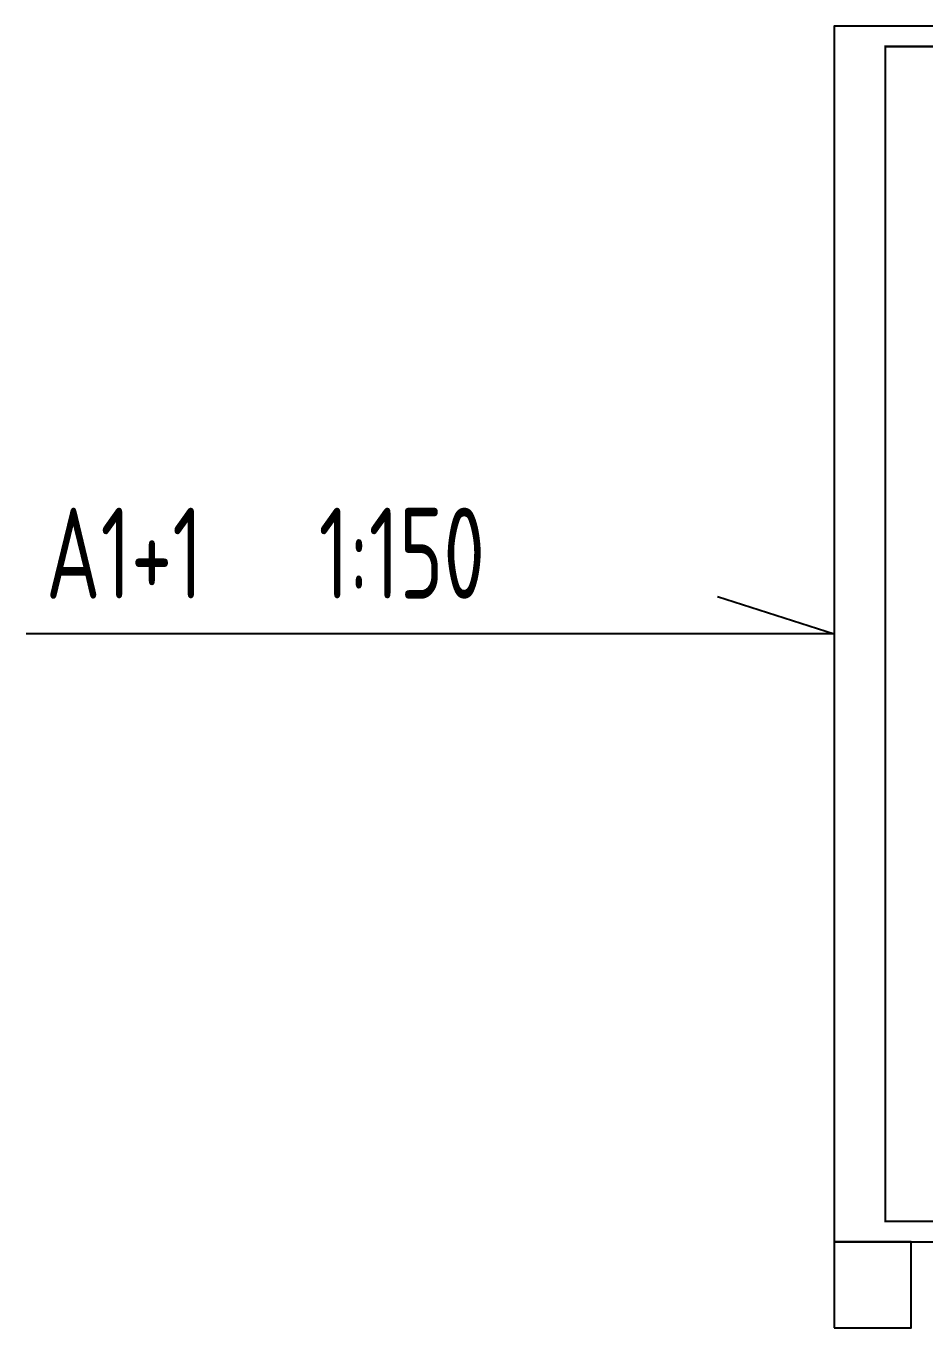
# Model space of a CAD drawing. Extents: x 8844666 to 9156203, y 1662182 to 2655606.
# Drawn here: x 8844666 to 8910566, y 2168944 to 2264356 of the extents above; entities that cross this region are included whole.
import ezdxf

# ---------------------------------------------------------------- set-up
doc = ezdxf.new("R2010")
doc.units = 0
doc.header["$LTSCALE"] = 1000
doc.header["$MEASUREMENT"] = 0
doc.layers.add('PUB_TITLE', color=4, linetype='CONTINUOUS')
doc.styles.add('TSSD_REIN', font='atssdeng.shx', dxfattribs={"width": 0.7, "bigfont": 'atssdchn.shx'})

msp = doc.modelspace()

# ---------------------------------------------------------------- linework, layer by layer
at = {"layer": 'PUB_TITLE'}
msp.add_lwpolyline([(8903902.8, 2175256.5), (9156202.8, 2175256.5), (9156202.8, 2264356.5), (8903902.8, 2264356.5)], close=True, dxfattribs=at)
at = {"layer": 'PUB_TITLE', "const_width": 150}
msp.add_lwpolyline([(8907652.8, 2176756.5), (9154702.8, 2176756.5), (9154702.8, 2262856.5), (8907652.8, 2262856.5)], close=True, dxfattribs=at)
at = {"layer": 'PUB_TITLE', "color": 6}
msp.add_lwpolyline([(8895349.7, 2222539.2), (8903902.8, 2219806.5), (8844666.2, 2219806.5)], dxfattribs=at)
at = {"layer": 'PUB_TITLE', "color": 1}
msp.add_lwpolyline([(8903902.8, 2168944), (8909546.3, 2168944), (8909546.3, 2175256.5), (8903902.8, 2175256.5)], close=True, dxfattribs=at)

# ---------------------------------------------------------------- texts
at = {"layer": 'PUB_TITLE', "color": 6, "style": 'TSSD_REIN', "width": 0.7}
msp.add_text('A1+1   1:150', height=6666.667, dxfattribs=at).set_placement((8846126.8, 2222392))

doc.saveas('drawing.dxf')
